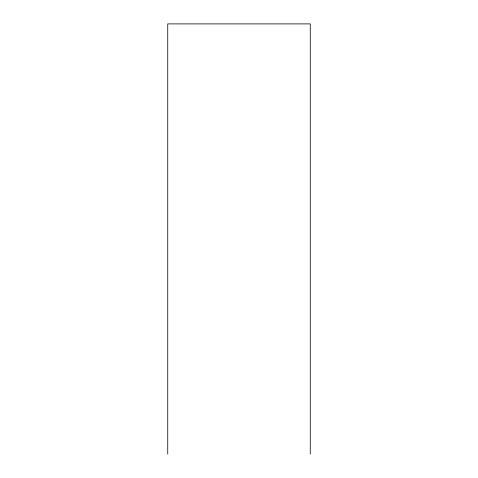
<?xml version="1.0" encoding="UTF-8"?>
<svg xmlns="http://www.w3.org/2000/svg" width="478" height="478" viewBox="0 0 478 478"><rect width="100%" height="100%" fill="white"/><g stroke="black" fill="none" stroke-linecap="round" stroke-linejoin="round"><path stroke-width="0.72" d="M310.264 454.1L310.264 23.9L167.736 23.9L167.736 454.1"/></g></svg>
